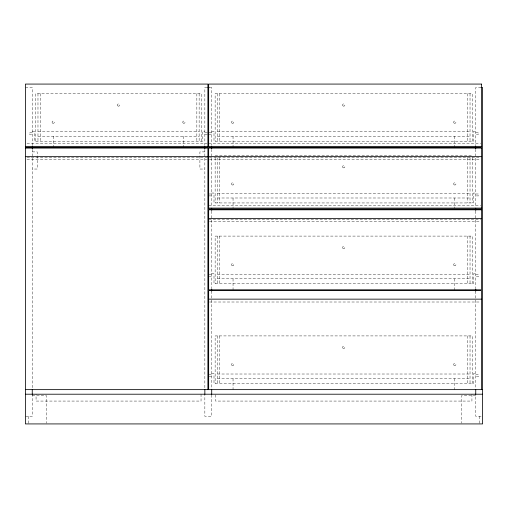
<?xml version="1.0" encoding="UTF-8"?>
<svg xmlns="http://www.w3.org/2000/svg" width="508" height="508" viewBox="0 0 508 508"><rect width="100%" height="100%" fill="white"/><g stroke="black" fill="none" stroke-linecap="round" stroke-linejoin="round"><path stroke-width="0.38" stroke-dasharray="2.54 1.91" d="M25.4 87.503L32.258 87.503L32.258 145.796M207.137 87.503L204.851 87.503L204.851 145.39M210.185 87.503L211.709 87.503L211.709 145.39M481.076 87.503L475.742 87.503L475.742 145.796M32.258 131.318L34.544 131.318L34.544 141.224L202.565 141.224L202.565 131.318L204.851 131.318M211.709 131.318L213.995 131.318L213.995 141.224L473.456 141.224L473.456 131.318L475.742 131.318M37.973 131.699L199.136 131.699M217.424 131.699L470.027 131.699M32.258 132.27L29.4 132.27L29.4 134.175L32.258 134.175M204.851 132.27L207.709 132.27M208.851 132.27L211.709 132.27M475.742 132.27L478.6 132.27L478.6 134.175L475.742 134.175M204.851 134.175L207.709 134.175M208.851 134.175L211.709 134.175M37.973 136.271L199.136 136.271M217.424 136.271L470.027 136.271M26.988 143.51L207.105 143.51M208.661 143.51L480.663 143.51M32.258 151.892L37.211 151.892L37.211 169.037L32.258 169.037M204.851 151.892L199.898 151.892L199.898 169.037L204.851 169.037M215.138 155.321L472.313 155.321M26.988 157.607L207.899 157.607M209.455 157.607L480.663 157.607M26.988 159.512L207.105 159.512M209.455 159.512L480.663 159.512M211.709 193.04L213.995 193.04L213.995 202.946L473.456 202.946L473.456 193.04L475.742 193.04M217.424 193.421L470.027 193.421M208.851 193.993L211.709 193.993M475.742 193.993L478.6 193.993L478.6 195.898L475.742 195.898M208.851 195.898L211.709 195.898M217.424 197.993L470.027 197.993M208.661 205.232L480.663 205.232M208.661 219.329L480.663 219.329M209.455 221.234L480.663 221.234M211.709 273.812L213.995 273.812L213.995 283.718L473.456 283.718L473.456 273.812L475.742 273.812M217.424 274.193L470.027 274.193M208.851 274.764L211.709 274.764M475.742 274.764L478.6 274.764L478.6 276.669L475.742 276.669M208.851 276.669L211.709 276.669M217.424 278.765L470.027 278.765M209.455 302.006L480.663 302.006M211.709 373.634L213.995 373.634L213.995 383.54L473.456 383.54L473.456 373.634L475.742 373.634M217.424 374.015L470.027 374.015M208.851 374.587L211.709 374.587M475.742 374.587L478.6 374.587L478.6 376.491L475.742 376.491M208.851 376.491L211.709 376.491M217.424 378.587L470.027 378.587M32.258 395.732L46.545 395.732L46.545 423.145M475.742 395.732L461.455 395.732L461.455 423.145M25.4 416.306L32.258 416.306L32.258 394.913M481.076 416.306L475.742 416.306L475.742 394.913M479.361 416.306L479.361 423.926M475.742 149.301L475.742 207.245M475.742 211.099L475.742 288.29M475.742 291.122L475.742 388.874M472.313 141.224L472.313 93.599L215.138 93.599L215.138 141.224M472.313 157.702L472.313 202.946M472.313 283.718L472.313 236.093L215.138 236.093L215.138 283.718M472.313 383.54L472.313 335.915L215.138 335.915L215.138 383.54M471.932 394.208L471.932 401.066L215.519 401.066L215.519 394.208M470.027 93.599L470.027 141.224M470.027 157.702L470.027 202.946M470.027 236.093L470.027 283.718M470.027 335.915L470.027 383.54M467.741 93.599L467.741 141.224M467.741 157.702L467.741 202.946M467.741 236.093L467.741 283.718M467.741 335.915L467.741 383.54M454.406 136.271L454.406 147.32M454.406 197.993L454.406 208.255M454.406 278.765L454.406 289.814M454.406 378.587L454.406 389.636M233.045 136.271L233.045 147.32M233.045 197.993L233.045 208.255M233.045 278.765L233.045 289.814M233.045 378.587L233.045 389.636M219.71 93.599L219.71 141.224M219.71 157.651L219.71 202.946M219.71 236.093L219.71 283.718M219.71 335.915L219.71 383.54M217.424 93.599L217.424 141.224M217.424 157.651L217.424 202.946M217.424 236.093L217.424 283.718M217.424 335.915L217.424 383.54M215.138 157.702L215.138 202.946M211.709 149.301L211.709 207.245M211.709 211.099L211.709 288.29M211.709 291.122L211.709 389.636M211.709 394.913L211.709 416.306L204.851 416.306L204.851 394.913M204.851 149.301L204.851 388.842M201.422 141.224L201.422 93.599L35.687 93.599L35.687 141.224M201.041 394.208L201.041 401.066L36.068 401.066L36.068 394.208M199.136 93.599L199.136 141.224M196.85 93.599L196.85 141.224M183.515 136.271L183.515 147.32M53.594 136.271L53.594 147.32M40.259 93.599L40.259 141.224M37.973 93.599L37.973 141.224M32.258 149.301L32.258 389.636M28.639 416.306L28.639 423.926M454.057 265.544A1.143 1.143 0 0 0 455.911 264.858A1.143 1.143 0 0 0 454.393 263.595A1.143 1.143 0 0 0 454.057 265.544M232.054 265.633A1.143 1.143 0 0 0 233.807 264.712A1.143 1.143 0 0 0 232.131 263.658A1.143 1.143 0 0 0 232.054 265.633M342.995 248.399A1.143 1.143 0 0 0 344.849 247.714A1.143 1.143 0 0 0 343.332 246.45A1.143 1.143 0 0 0 342.995 248.399M454.057 184.772A1.143 1.143 0 0 0 455.911 184.087A1.143 1.143 0 0 0 454.393 182.823A1.143 1.143 0 0 0 454.057 184.772M232.054 184.861A1.143 1.143 0 0 0 233.807 183.94A1.143 1.143 0 0 0 232.131 182.886A1.143 1.143 0 0 0 232.054 184.861M342.995 167.627A1.143 1.143 0 0 0 344.849 166.941A1.143 1.143 0 0 0 343.332 165.678A1.143 1.143 0 0 0 342.995 167.627M454.057 123.05A1.143 1.143 0 0 0 455.911 122.364A1.143 1.143 0 0 0 454.393 121.101A1.143 1.143 0 0 0 454.057 123.05M232.054 123.139A1.143 1.143 0 0 0 233.807 122.218A1.143 1.143 0 0 0 232.131 121.164A1.143 1.143 0 0 0 232.054 123.139M342.995 105.905A1.143 1.143 0 0 0 344.849 105.219A1.143 1.143 0 0 0 343.332 103.956A1.143 1.143 0 0 0 342.995 105.905M454.057 365.366A1.143 1.143 0 0 0 455.911 364.68A1.143 1.143 0 0 0 454.393 363.417A1.143 1.143 0 0 0 454.057 365.366M232.054 365.455A1.143 1.143 0 0 0 233.807 364.534A1.143 1.143 0 0 0 232.131 363.48A1.143 1.143 0 0 0 232.054 365.455M342.995 348.221A1.143 1.143 0 0 0 344.849 347.535A1.143 1.143 0 0 0 343.332 346.272A1.143 1.143 0 0 0 342.995 348.221M52.553 123.107A1.143 1.143 0 0 0 54.35 122.276A1.143 1.143 0 0 0 52.737 121.139A1.143 1.143 0 0 0 52.553 123.107M183.121 123.012A1.143 1.143 0 0 0 185.007 122.428A1.143 1.143 0 0 0 183.559 121.082A1.143 1.143 0 0 0 183.121 123.012M117.894 105.962A1.143 1.143 0 0 0 119.691 105.131A1.143 1.143 0 0 0 118.078 103.994A1.143 1.143 0 0 0 117.894 105.962"/><path stroke-width="0.76" d="M207.899 87.503L209.423 87.503M481.076 87.503L482.6 87.503L482.6 423.926L25.4 423.926L25.4 84.074L207.899 84.074L207.899 147.32L25.4 147.32M25.4 146.368L207.899 146.368M208.661 146.368L481.457 146.368M25.4 148.082L207.899 148.082L207.899 389.636M25.4 156.654L207.899 156.654M208.661 156.654L481.457 156.654M208.661 208.089L481.457 208.089M208.661 218.376L481.457 218.376M208.661 299.149L481.457 299.149M25.4 389.636L482.6 389.636M25.4 394.208L482.6 394.208M481.457 389.636L481.457 290.576L208.661 290.576L208.661 389.636M475.742 146.926L475.742 148.565M475.742 208.725L475.742 210.42M475.742 288.925L475.742 291.122M475.742 389.636L475.742 394.341M211.709 146.926L211.709 148.565M211.709 208.725L211.709 210.42M211.709 288.925L211.709 291.122M211.709 389.636L211.709 394.341M204.851 146.926L204.851 148.565M204.851 389.636L204.851 394.341M32.258 146.926L32.258 148.565M32.258 389.636L32.258 394.341M481.457 84.074L208.661 84.074L208.661 147.32L481.457 147.32L481.457 84.074M481.457 148.082L208.661 148.082L208.661 209.042L481.457 209.042L481.457 148.082M481.457 209.804L208.661 209.804L208.661 289.814L481.457 289.814L481.457 209.804"/></g></svg>
